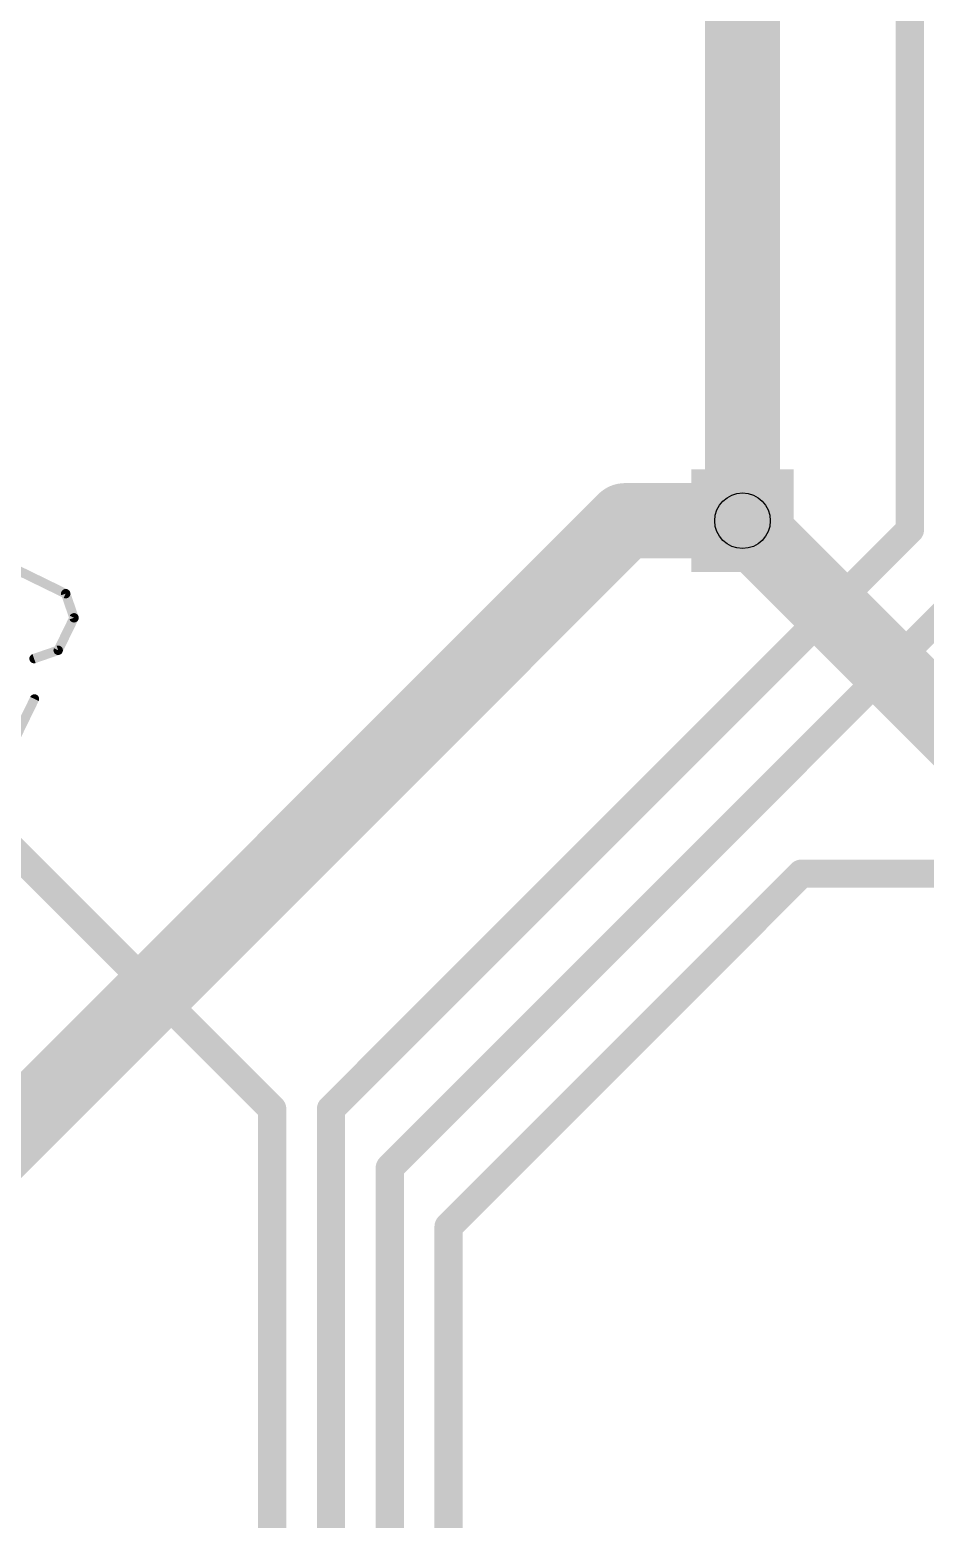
# Model space of a CAD drawing. Extents: x 4 to 288, y -28 to 191.
# Drawn here: x 61.52 to 71.19, y 132.1 to 148.18 of the extents above; entities that cross this region are included whole.
import ezdxf

# ---------------------------------------------------------------- set-up
doc = ezdxf.new("R2010")
doc.units = 0
doc.header["$MEASUREMENT"] = 0
doc.layers.get('0').update_dxf_attribs({"linetype": 'CONTINUOUS'})
for name, color, linetype in [('1', 22, 'CONTINUOUS'), ('16', 175, 'CONTINUOUS'), ('18', 82, 'CONTINUOUS'), ('20', 7, 'CONTINUOUS'), ('26', 3, 'CONTINUOUS'), ('44', 253, 'CONTINUOUS')]:
    doc.layers.add(name, color=color, linetype=linetype)

# ---------------------------------------------------------------- blocks, each defined once
blk = doc.blocks.new('SQUAREV')
blk.add_solid([(-0.5, -0.5), (0.5, -0.5), (-0.5, 0.5), (0.5, 0.5)])

msp = doc.modelspace()

# ---------------------------------------------------------------- linework, layer by layer
at = {"layer": '1', "const_width": 0.8128}
for points in [[(67.945, 142.875), (60.96, 135.89)], [(69.215, 142.875), (67.945, 142.875)], [(71.755, 140.335), (69.215, 142.875)]]:
    msp.add_lwpolyline(points, dxfattribs=at)
at = {"layer": '1', "const_width": 0.4064}
for points in [[(67.945, 143.0782, 1), (67.945, 142.6718)], [(68.0887, 142.7313, 1), (67.8013, 143.0187)], [(69.3587, 143.0187, 1), (69.0713, 142.7313)], [(69.215, 142.6718, 1), (69.215, 143.0782)]]:
    msp.add_lwpolyline(points, format="xyb", dxfattribs=at)
at = {"layer": '16'}
for points, const_width in [([(71.0231, 142.7781), (71.0231, 155.4781)], 0.3048), ([(69.215, 151.765), (69.215, 142.875)], 0.8128), ([(71.0231, 142.7781), (64.77, 136.525)], 0.3048), ([(65.405, 135.89), (71.755, 142.24)], 0.3048), ([(59.4973, 141.1627), (64.135, 136.525)], 0.3048), ([(66.04, 135.255), (69.85, 139.065)], 0.3048), ([(69.85, 139.065), (85.725, 139.065)], 0.3048), ([(64.135, 136.525), (64.135, 70.485)], 0.3048), ([(64.77, 136.525), (64.77, 71.12)], 0.3048), ([(65.405, 71.755), (65.405, 135.89)], 0.3048), ([(66.04, 100.33), (66.04, 135.255)], 0.3048)]:
    msp.add_lwpolyline(points, dxfattribs=dict(at, const_width=const_width))
for points, const_width in [([(69.0118, 142.875, 1), (69.4182, 142.875)], 0.4064), ([(70.9469, 142.7781, 1), (71.0993, 142.7781)], 0.1524), ([(71.077, 142.7242, 1), (70.9692, 142.832)], 0.1524), ([(69.85, 139.1412, 1), (69.85, 138.9888)], 0.1524), ([(69.9039, 139.0111, 1), (69.7961, 139.1189)], 0.1524), ([(64.2112, 136.525, 1), (64.0588, 136.525)], 0.1524), ([(64.8462, 136.525, 1), (64.6938, 136.525)], 0.1524), ([(64.0811, 136.4711, 1), (64.1889, 136.5789)], 0.1524), ([(64.7161, 136.5789, 1), (64.8239, 136.4711)], 0.1524), ([(65.4812, 135.89, 1), (65.3288, 135.89)], 0.1524), ([(65.3511, 135.9439, 1), (65.4589, 135.8361)], 0.1524), ([(66.1162, 135.255, 1), (65.9638, 135.255)], 0.1524), ([(65.9861, 135.3089, 1), (66.0939, 135.2011)], 0.1524)]:
    msp.add_lwpolyline(points, format="xyb", dxfattribs=dict(at, const_width=const_width))
at = {"layer": '20', "const_width": 0.0254}
msp.add_lwpolyline([(71.1264, 186.0347, 2.9429), (202.1142, 186.0347)], format="xyb", dxfattribs=at)
at = {"layer": '26', "const_width": 0.1016}
for points in [[(61.2039, 142.4295), (61.9046, 142.0877)], [(61.9046, 142.0877), (61.9943, 141.8271)], [(61.9943, 141.8271), (61.8234, 141.4768)], [(61.8234, 141.4768), (61.5628, 141.387)], [(61.5671, 140.9513), (61.2253, 140.2506)]]:
    msp.add_lwpolyline(points, dxfattribs=at)
at = {"layer": '26', "const_width": 0.0508}
for points in [[(61.9286, 142.096, 1), (61.8805, 142.0795)], [(61.8934, 142.0649, 1), (61.9157, 142.1106)], [(61.9703, 141.8189, 1), (62.0183, 141.8354)], [(62.0171, 141.816, 1), (61.9715, 141.8383)], [(61.8006, 141.4879, 1), (61.8462, 141.4656)], [(61.8317, 141.4528, 1), (61.8151, 141.5008)], [(61.5545, 141.4111, 1), (61.5711, 141.363)], [(61.5899, 140.9401, 1), (61.5443, 140.9624)]]:
    msp.add_lwpolyline(points, format="xyb", dxfattribs=at)
at = {"layer": '44'}
msp.add_circle((69.215, 142.875), 0.3, dxfattribs=at)

# ---------------------------------------------------------------- block references
at = {"layer": '18', "xscale": 1.108, "yscale": 1.108}
msp.add_blockref('SQUAREV', (69.215, 142.875), dxfattribs=at)
msp.add_blockref('SQUAREV', (69.215, 142.875), dxfattribs=at)

doc.saveas('drawing.dxf')
